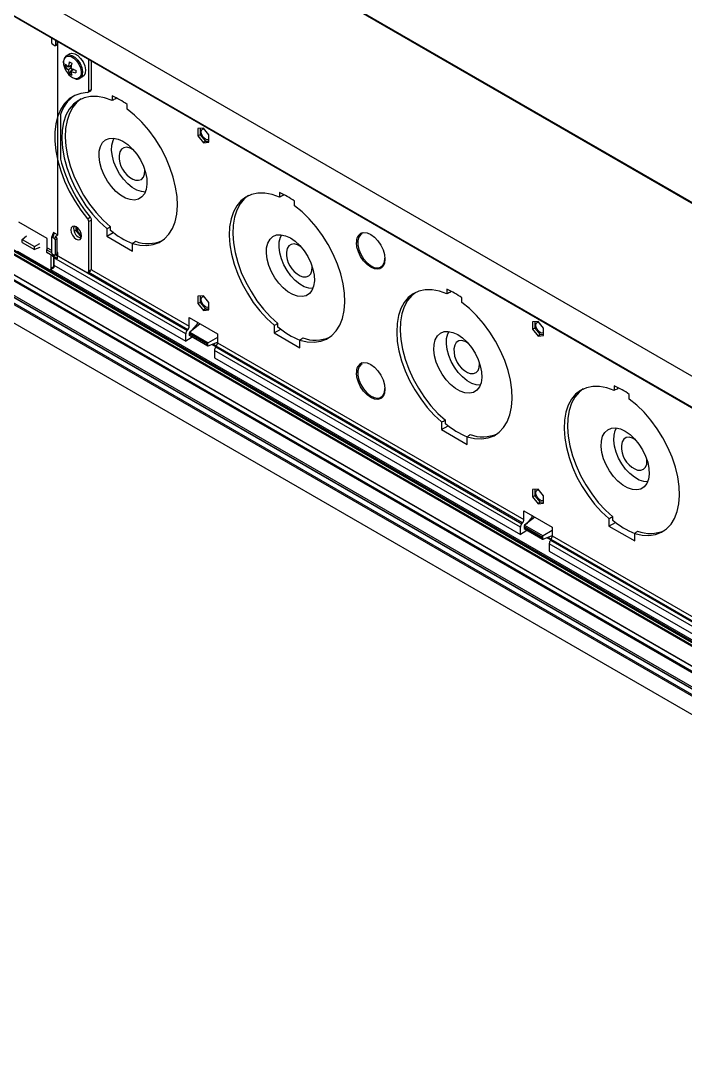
# Model space of a CAD drawing. Header units: inches. Extents: x 5 to 105, y 0 to 80.
# Drawn here: x 53.36 to 59.68, y 45.45 to 55.27 of the extents above; entities that cross this region are included whole.
import ezdxf

# ---------------------------------------------------------------- set-up
doc = ezdxf.new("R2010")
doc.units = ezdxf.units.IN
doc.header["$MEASUREMENT"] = 0

msp = doc.modelspace()

# ---------------------------------------------------------------- linework, layer by layer
for p, q in [((66.8489, 49.4243), (17.0335, 78.1821)), ((66.8533, 49.4246), (17.0379, 78.1825)), ((66.2057, 49.803), (17.7088, 77.7997)), ((15.5047, 77.4224), (65.3201, 48.6645)), ((15.4523, 77.1577), (65.2677, 48.3999)), ((15.4541, 77.1521), (65.2695, 48.3943)), ((65.6286, 45.9155), (15.8131, 74.6734)), ((15.8196, 74.6846), (65.6351, 45.9268)), ((65.6546, 45.938), (15.8391, 74.6959)), ((65.6592, 45.9385), (15.8437, 74.6963)), ((65.6543, 45.9503), (15.884, 74.6821)), ((65.4597, 45.7655), (15.6443, 74.5234)), ((15.6508, 74.5346), (65.4662, 45.7768)), ((65.5052, 45.7993), (15.6897, 74.5571)), ((65.5098, 45.7997), (15.6943, 74.5576)), ((65.2677, 45.6534), (15.4523, 74.4112)), ((15.4587, 74.4237), (65.2741, 45.6659)), ((65.3179, 45.6912), (15.5025, 74.449)), ((65.3225, 45.6916), (15.5071, 74.4495)), ((15.6443, 74.3878), (65.4597, 45.63)), ((15.5047, 74.2071), (65.3201, 45.4492)), ((53.6522, 55.1008), (53.6522, 55.0578)), ((53.6915, 55.0355), (53.6915, 55.0781)), ((53.7084, 55.0453), (53.7084, 55.0683)), ((53.6635, 55.0404), (53.6817, 55.0299)), ((53.6886, 55.0292), (53.7054, 55.0389)), ((53.6915, 55.0355), (53.7084, 55.0453)), ((53.7084, 55.0565), (53.712, 55.0585)), ((53.712, 53.229), (53.712, 55.0585)), ((53.8249, 54.9493), (53.7971, 54.9332)), ((54.0057, 54.5971), (54.0057, 54.8968)), ((54.0316, 54.6121), (54.0316, 54.8818)), ((53.8385, 54.826), (53.7844, 54.8246)), ((53.8413, 54.8427), (53.8131, 54.8264)), ((53.8372, 54.8126), (53.8131, 54.7987)), ((53.8494, 54.807), (53.8212, 54.7608)), ((53.8653, 54.8011), (53.8372, 54.7848)), ((53.9216, 54.7175), (53.9494, 54.7336)), ((53.9997, 54.584), (54.0257, 54.599)), ((54.0057, 54.5971), (54.0316, 54.6121)), ((54.2285, 54.55), (54.2285, 54.5062)), ((54.2632, 54.5228), (54.2632, 54.5337)), ((54.3707, 54.4241), (54.3707, 54.468)), ((53.7382, 54.3734), (53.7382, 53.9477)), ((55.0952, 54.2433), (55.0432, 54.2387)), ((55.0432, 54.2387), (55.0432, 54.1694)), ((55.0644, 54.2406), (55.0644, 54.1808)), ((55.1471, 54.1787), (55.0952, 54.2433)), ((55.0644, 54.1808), (55.0432, 54.1694)), ((55.0432, 54.1694), (55.0952, 54.1047)), ((55.0644, 54.1808), (55.1147, 54.1183)), ((55.1147, 54.1183), (55.0952, 54.1047)), ((55.0952, 54.1047), (55.1471, 54.1094)), ((55.1147, 54.1183), (55.1471, 54.1212)), ((55.1471, 54.1094), (55.1471, 54.1787)), ((55.8197, 53.6314), (55.8197, 53.5876)), ((55.8545, 53.6042), (55.8545, 53.615)), ((55.9619, 53.5055), (55.9619, 53.5494)), ((53.6114, 53.1941), (53.3418, 53.3497)), ((53.8823, 53.3087), (53.8823, 53.2694)), ((53.8923, 53.2971), (53.8926, 53.3026)), ((53.9949, 53.382), (54.0209, 53.397)), ((54.0316, 53.3701), (54.0057, 53.3551)), ((54.0057, 52.8858), (54.0057, 53.3551)), ((54.0316, 52.9008), (54.0316, 53.3701)), ((54.2132, 53.2693), (54.2132, 53.3048)), ((53.3737, 53.1862), (53.4152, 53.2193)), ((53.6674, 53.2468), (53.6526, 53.2041)), ((53.6783, 53.2485), (53.6635, 53.2057)), ((53.6635, 53.2057), (53.6774, 53.1977)), ((53.6774, 53.1977), (53.6955, 53.2082)), ((53.6783, 53.2485), (53.712, 53.229)), ((53.688, 53.212), (53.712, 53.229)), ((53.6955, 53.2082), (53.688, 53.212)), ((53.8823, 53.2694), (53.8681, 53.2618)), ((53.8823, 53.2694), (53.9326, 53.2069)), ((53.9326, 53.2069), (53.9224, 53.1998)), ((53.9326, 53.2069), (53.9368, 53.2073)), ((54.1773, 53.2889), (54.1773, 53.2163)), ((54.1773, 53.2163), (54.2395, 53.2522)), ((54.1773, 53.2163), (54.4218, 53.0751)), ((53.3737, 53.1862), (53.4917, 53.118)), ((53.3737, 53.1567), (53.3737, 53.1862)), ((53.3737, 53.1567), (53.4917, 53.0886)), ((53.4917, 53.118), (53.5412, 53.1466)), ((53.4917, 53.0886), (53.4917, 53.118)), ((53.5412, 53.1098), (53.4917, 53.0886)), ((53.6114, 53.1069), (53.6114, 53.1941)), ((53.6114, 53.1069), (53.6522, 53.0833)), ((53.6522, 53.2013), (53.6522, 53.0611)), ((53.7057, 53.1916), (53.6871, 53.1809)), ((53.6871, 53.1809), (53.6871, 53.0412)), ((53.7057, 53.0498), (53.7057, 53.1916)), ((54.4218, 53.0751), (54.4218, 53.1477)), ((53.3278, 53.0737), (53.6281, 52.9003)), ((53.608, 53.0872), (53.6522, 53.0617)), ((53.608, 53.0601), (53.608, 53.0872)), ((53.7085, 53.0021), (53.608, 53.0601)), ((53.6129, 53.0567), (53.608, 53.0601)), ((53.6484, 52.912), (53.6484, 53.0361)), ((53.6711, 53.0204), (53.6601, 53.0292)), ((53.6601, 53.0292), (53.675, 53.0206)), ((53.6774, 53.0356), (53.6635, 53.0436)), ((53.6744, 52.927), (53.6744, 53.0209)), ((53.6749, 53.0207), (53.6749, 52.9416)), ((54.9279, 52.2885), (53.6749, 53.0118)), ((53.6839, 53.0347), (53.7023, 53.0432)), ((53.6871, 53.0412), (53.7057, 53.0498)), ((53.6923, 53.0386), (53.7085, 53.0292)), ((53.712, 53.0618), (53.7057, 53.0581)), ((53.7057, 53.0524), (53.712, 53.0488)), ((53.7085, 53.0021), (53.7085, 53.0292)), ((53.712, 53.0488), (53.712, 53.0618)), ((53.7135, 53.031), (53.9854, 52.8741)), ((53.721, 53.0247), (54.9409, 52.3205)), ((53.6425, 52.8989), (53.6685, 52.9139)), ((53.6484, 52.912), (53.6744, 52.927)), ((53.6749, 52.9416), (54.9279, 52.2183)), ((53.7085, 53.0021), (53.7104, 53.0008)), ((53.6431, 52.8992), (65.6616, 45.9611)), ((53.9997, 52.8727), (54.0236, 52.8864)), ((54.9473, 52.3279), (54.0017, 52.8738)), ((54.0057, 52.8858), (54.0316, 52.9008)), ((54.0312, 52.8963), (54.9604, 52.3599)), ((57.4109, 52.7128), (57.4109, 52.669)), ((55.0952, 52.6496), (55.0432, 52.6449)), ((55.0432, 52.6449), (55.0432, 52.5756)), ((55.0644, 52.6468), (55.0644, 52.587)), ((55.1471, 52.5849), (55.0952, 52.6496)), ((57.4457, 52.6856), (57.4457, 52.6964)), ((57.5531, 52.5869), (57.5531, 52.6308)), ((55.0644, 52.587), (55.0432, 52.5756)), ((55.0432, 52.5756), (55.0952, 52.511)), ((55.0644, 52.587), (55.1147, 52.5245)), ((55.1147, 52.5245), (55.0952, 52.511)), ((55.1147, 52.5245), (55.1471, 52.5274)), ((55.1471, 52.5156), (55.1471, 52.5849)), ((54.9604, 52.4442), (55.23, 52.2886)), ((54.9604, 52.3599), (54.9604, 52.4442)), ((55.0952, 52.511), (55.1471, 52.5156)), ((54.9409, 52.3205), (54.9473, 52.3279)), ((55.0649, 52.3839), (54.9668, 52.3055)), ((55.0356, 52.3811), (54.981, 52.3168)), ((55.0165, 52.3452), (55.0089, 52.3496)), ((55.0121, 52.3534), (55.0206, 52.3485)), ((55.0255, 52.3524), (55.0159, 52.3579)), ((55.0278, 52.3542), (55.0177, 52.36)), ((55.0356, 52.4008), (55.0356, 52.3811)), ((55.7685, 52.3703), (55.7685, 52.2977)), ((55.7685, 52.2977), (55.8308, 52.3336)), ((55.8044, 52.3507), (55.8044, 52.3862)), ((58.2776, 52.4061), (58.2257, 52.4015)), ((58.2257, 52.4015), (58.2257, 52.3322)), ((58.2469, 52.3436), (58.2257, 52.3322)), ((58.2257, 52.3322), (58.2776, 52.2675)), ((58.2469, 52.4034), (58.2469, 52.3436)), ((58.2469, 52.3436), (58.2971, 52.2811)), ((58.3296, 52.3415), (58.2776, 52.4061)), ((58.3296, 52.2722), (58.3296, 52.3415)), ((54.9279, 52.2183), (54.9279, 52.2885)), ((54.98, 52.2493), (54.9279, 52.2183)), ((54.9614, 52.2943), (55.1358, 52.1936)), ((54.9614, 52.2943), (54.9614, 52.2793)), ((54.9614, 52.2793), (55.1358, 52.1786)), ((54.9631, 52.2752), (55.1378, 52.1743)), ((54.9668, 52.3055), (55.1422, 52.2042)), ((54.98, 52.2654), (54.98, 52.2493)), ((55.23, 52.2549), (55.1422, 52.2042)), ((55.23, 52.2886), (55.23, 52.2043)), ((55.7685, 52.2977), (56.0131, 52.1565)), ((56.0131, 52.1565), (56.0131, 52.2291)), ((58.2971, 52.2811), (58.2776, 52.2675)), ((58.2776, 52.2675), (58.3296, 52.2722)), ((58.2971, 52.2811), (58.3296, 52.284)), ((55.1358, 52.1936), (55.1358, 52.1786)), ((55.1422, 52.1743), (55.23, 52.2086)), ((55.2151, 52.1662), (55.1773, 52.188)), ((55.187, 52.1918), (55.2197, 52.1729)), ((58.1104, 50.4513), (55.2018, 52.1304)), ((55.2018, 52.1304), (55.2018, 52.0602)), ((55.2186, 52.1713), (55.2131, 52.1633)), ((55.2131, 52.1633), (58.1234, 50.4833)), ((58.1298, 50.4907), (55.2186, 52.1713)), ((55.23, 52.2043), (58.1428, 50.5227)), ((55.2018, 52.0602), (58.1104, 50.3811)), ((59.0022, 51.7942), (59.0022, 51.7504)), ((59.037, 51.767), (59.037, 51.7778)), ((59.1444, 51.6683), (59.1444, 51.7121)), ((57.3597, 51.4517), (57.3597, 51.3791)), ((57.3957, 51.4321), (57.3957, 51.4676)), ((57.3597, 51.3791), (57.422, 51.415)), ((57.3597, 51.3791), (57.6043, 51.2379)), ((57.6043, 51.2379), (57.6043, 51.3105)), ((58.2776, 50.8124), (58.2257, 50.8077)), ((58.2257, 50.8077), (58.2257, 50.7384)), ((58.2469, 50.7498), (58.2257, 50.7384)), ((58.2469, 50.8096), (58.2469, 50.7498)), ((58.2469, 50.7498), (58.2971, 50.6873)), ((58.3296, 50.7477), (58.2776, 50.8124)), ((58.2257, 50.7384), (58.2776, 50.6738)), ((58.2971, 50.6873), (58.2776, 50.6738)), ((58.2776, 50.6738), (58.3296, 50.6784)), ((58.2971, 50.6873), (58.3296, 50.6902)), ((58.3296, 50.6784), (58.3296, 50.7477)), ((58.1428, 50.607), (58.4125, 50.4514)), ((58.1428, 50.5227), (58.1428, 50.607)), ((58.2181, 50.5636), (58.2181, 50.5439)), ((58.1234, 50.4833), (58.1298, 50.4907)), ((58.1439, 50.4571), (58.3182, 50.3564)), ((58.1439, 50.4571), (58.1439, 50.4421)), ((58.2474, 50.5467), (58.1493, 50.4683)), ((58.1493, 50.4683), (58.3247, 50.367)), ((58.2181, 50.5439), (58.1635, 50.4796)), ((58.199, 50.508), (58.1913, 50.5124)), ((58.1946, 50.5162), (58.2031, 50.5113)), ((58.208, 50.5152), (58.1984, 50.5207)), ((58.2102, 50.517), (58.2002, 50.5228)), ((58.951, 50.5331), (58.951, 50.4605)), ((58.951, 50.4605), (59.0132, 50.4964)), ((58.951, 50.4605), (59.1956, 50.3193)), ((58.9869, 50.5135), (58.9869, 50.549)), ((58.1104, 50.3811), (58.1104, 50.4513)), ((58.1625, 50.4121), (58.1104, 50.3811)), ((58.1439, 50.4421), (58.3182, 50.3414)), ((58.1456, 50.438), (58.3203, 50.3371)), ((58.1625, 50.4282), (58.1625, 50.4121)), ((58.3182, 50.3564), (58.3182, 50.3414)), ((58.4125, 50.4177), (58.3247, 50.367)), ((58.3247, 50.337), (58.4125, 50.3714)), ((58.4125, 50.4514), (58.4125, 50.3671)), ((58.4125, 50.3671), (61.3253, 48.6855)), ((59.1956, 50.3193), (59.1956, 50.3919)), ((58.3976, 50.329), (58.3598, 50.3508)), ((58.3695, 50.3546), (58.4022, 50.3357)), ((61.2928, 48.6141), (58.3842, 50.2932)), ((58.3842, 50.2932), (58.3842, 50.2229)), ((58.4011, 50.3341), (58.3956, 50.3261)), ((58.3956, 50.3261), (61.3059, 48.6461)), ((61.3122, 48.6535), (58.4011, 50.3341)), ((58.3842, 50.2229), (61.2928, 48.5439))]:
    msp.add_line(p, q)
at = {"flags": 128}
for points in [[(53.7969, 54.9313), (53.7875, 54.9261), (53.7736, 54.9057), (53.7674, 54.8793), (53.7692, 54.8472), (53.7791, 54.8126), (53.7874, 54.7964)], [(53.7826, 54.8044), (53.7809, 54.8082), (53.7698, 54.8438), (53.7675, 54.8768), (53.7743, 54.9038), (53.7894, 54.9218), (53.8112, 54.9288), (53.8373, 54.9241), (53.8649, 54.9081), (53.891, 54.8827), (53.9128, 54.8506), (53.9279, 54.8152), (53.9347, 54.7804), (53.9324, 54.7499), (53.9213, 54.7271), (53.9026, 54.7145), (53.8783, 54.7133), (53.8722, 54.7147)], [(53.7962, 54.9327), (53.8174, 54.939), (53.8448, 54.934), (53.8738, 54.9173), (53.9012, 54.8906), (53.9241, 54.8568), (53.94, 54.8197), (53.9471, 54.7831), (53.9447, 54.7511), (53.9331, 54.7272), (53.9225, 54.7181)], [(53.8249, 54.9493), (53.8452, 54.955), (53.8726, 54.9501), (53.9016, 54.9334), (53.929, 54.9067), (53.9519, 54.8729), (53.9678, 54.8357), (53.9749, 54.7991), (53.9725, 54.7672), (53.9609, 54.7432), (53.9494, 54.7336)], [(53.9949, 54.5826), (53.9311, 54.5741), (53.8729, 54.5533), (53.8211, 54.5207), (53.7766, 54.4769), (53.7401, 54.4224), (53.7122, 54.3583), (53.6933, 54.2855), (53.6838, 54.2052), (53.6838, 54.1187), (53.6933, 54.0274), (53.7122, 53.9328), (53.7401, 53.8364), (53.7766, 53.7398), (53.8211, 53.6446), (53.8729, 53.5522), (53.9311, 53.4642), (53.9949, 53.382)], [(54.2285, 54.5062), (54.157, 54.531), (54.0881, 54.5437), (54.0229, 54.5438), (53.9626, 54.5316), (53.9082, 54.5071), (53.8607, 54.4708), (53.8209, 54.4234), (53.7895, 54.3656), (53.7671, 54.2985), (53.754, 54.2233), (53.7506, 54.1413), (53.7568, 54.054), (53.7725, 53.9628), (53.7976, 53.8694), (53.8314, 53.7754), (53.8735, 53.6824), (53.9231, 53.5922), (53.9793, 53.5063), (54.0411, 53.4262), (54.1075, 53.3533), (54.1773, 53.2889)], [(53.9339, 54.5207), (53.8936, 54.4891), (53.8536, 54.4416), (53.8221, 54.3837), (53.7996, 54.3164), (53.7865, 54.241), (53.7832, 54.1586), (53.7895, 54.0709), (53.8055, 53.9794), (53.8308, 53.8856), (53.8649, 53.7913), (53.9074, 53.6982), (53.9574, 53.6078), (54.014, 53.5218), (54.0763, 53.4417), (54.1431, 53.3689), (54.2132, 53.3048)], [(54.4218, 53.1477), (54.4916, 53.1316), (54.558, 53.1278), (54.6198, 53.1365), (54.676, 53.1576), (54.7256, 53.1905), (54.7677, 53.2349), (54.8015, 53.2898), (54.8266, 53.3543), (54.8423, 53.4273), (54.8485, 53.5075), (54.8451, 53.5935), (54.832, 53.6837), (54.8096, 53.7767), (54.7782, 53.8707), (54.7384, 53.9641), (54.6909, 54.0552), (54.6365, 54.1425), (54.5762, 54.2244), (54.511, 54.2995), (54.4421, 54.3665), (54.3707, 54.4241)], [(55.0744, 54.2085), (55.0775, 54.2245), (55.0862, 54.2346), (55.0993, 54.2371), (55.1002, 54.237)], [(55.1467, 54.1387), (55.1431, 54.136), (55.1301, 54.1334), (55.1147, 54.1388), (55.0993, 54.1512), (55.0862, 54.1688), (55.0775, 54.189), (55.0744, 54.2085)], [(54.3315, 54.1186), (54.3775, 54.0867), (54.4216, 54.0452), (54.462, 53.996), (54.4971, 53.941), (54.5253, 53.8825), (54.5457, 53.8229), (54.5573, 53.7645), (54.5596, 53.7099), (54.5526, 53.6612), (54.5366, 53.6204), (54.5121, 53.5893), (54.4803, 53.569), (54.4424, 53.5604), (54.3999, 53.5639), (54.3547, 53.5793), (54.3084, 53.6059), (54.2632, 53.6428), (54.2207, 53.6883), (54.1828, 53.7407), (54.151, 53.7978), (54.1265, 53.8571), (54.1105, 53.9164), (54.1035, 53.9732), (54.1058, 54.0251), (54.1174, 54.0701), (54.1378, 54.1063), (54.166, 54.1321), (54.2011, 54.1466), (54.2415, 54.1492), (54.2856, 54.1397), (54.3315, 54.1186)], [(54.5443, 53.6364), (54.5074, 53.6399), (54.4641, 53.6547), (54.4198, 53.6802), (54.3765, 53.7155), (54.3358, 53.7591), (54.2995, 53.8093), (54.269, 53.8639), (54.2456, 53.9208), (54.2303, 53.9776), (54.2236, 54.032), (54.2258, 54.0817), (54.2369, 54.1247), (54.2487, 54.1485)], [(54.4289, 54.0372), (54.4003, 54.0531), (54.3684, 54.0612), (54.3401, 54.0576), (54.3175, 54.0427), (54.3022, 54.0175), (54.2955, 53.9839), (54.2954, 53.9829)], [(54.4243, 53.7596), (54.4498, 53.7499), (54.4802, 53.7475), (54.5059, 53.7569), (54.525, 53.7771), (54.5361, 53.8068), (54.5384, 53.8437), (54.5381, 53.8481)], [(55.8197, 53.5876), (55.7483, 53.6124), (55.6794, 53.6251), (55.6142, 53.6252), (55.5538, 53.613), (55.4994, 53.5885), (55.4519, 53.5522), (55.4121, 53.5048), (55.3807, 53.447), (55.3583, 53.3799), (55.3453, 53.3047), (55.3418, 53.2227), (55.348, 53.1354), (55.3638, 53.0442), (55.3888, 52.9508), (55.4227, 52.8568), (55.4647, 52.7638), (55.5143, 52.6736), (55.5705, 52.5877), (55.6324, 52.5076), (55.6987, 52.4347), (55.7685, 52.3703)], [(55.5251, 53.6021), (55.4849, 53.5705), (55.4448, 53.523), (55.4133, 53.4651), (55.3908, 53.3978), (55.3778, 53.3224), (55.3744, 53.24), (55.3807, 53.1523), (55.3967, 53.0608), (55.422, 52.967), (55.4562, 52.8727), (55.4986, 52.7796), (55.5486, 52.6892), (55.6052, 52.6032), (55.6675, 52.5231), (55.7343, 52.4503), (55.8044, 52.3862)], [(56.0131, 52.2291), (56.0828, 52.213), (56.1492, 52.2092), (56.2111, 52.2179), (56.2673, 52.239), (56.3168, 52.2719), (56.3589, 52.3163), (56.3928, 52.3712), (56.4178, 52.4357), (56.4336, 52.5087), (56.4398, 52.5889), (56.4363, 52.6749), (56.4233, 52.7651), (56.4009, 52.8581), (56.3695, 52.9521), (56.3297, 53.0455), (56.2822, 53.1366), (56.2278, 53.2239), (56.1674, 53.3058), (56.1022, 53.3809), (56.0333, 53.4479), (55.9619, 53.5055)], [(53.8365, 53.2769), (53.8403, 53.2523), (53.8513, 53.227), (53.8677, 53.2048), (53.8871, 53.1892), (53.9065, 53.1824), (53.923, 53.1856), (53.9339, 53.1983), (53.9378, 53.2184), (53.9339, 53.243), (53.923, 53.2684), (53.9065, 53.2905), (53.8871, 53.3062), (53.8677, 53.3129), (53.8513, 53.3097), (53.8403, 53.2971), (53.8365, 53.2769)], [(53.8667, 53.313), (53.8663, 53.3121), (53.8624, 53.2919)], [(55.9228, 53.2), (55.9688, 53.1681), (56.0128, 53.1266), (56.0532, 53.0774), (56.0883, 53.0224), (56.1166, 52.9639), (56.1369, 52.9043), (56.1485, 52.8459), (56.1508, 52.7913), (56.1438, 52.7426), (56.1278, 52.7018), (56.1034, 52.6707), (56.0715, 52.6504), (56.0336, 52.6418), (55.9911, 52.6453), (55.9459, 52.6607), (55.8997, 52.6873), (55.8544, 52.7242), (55.812, 52.7697), (55.7741, 52.8221), (55.7422, 52.8792), (55.7178, 52.9385), (55.7017, 52.9978), (55.6947, 53.0546), (55.6971, 53.1065), (55.7087, 53.1515), (55.729, 53.1877), (55.7573, 53.2135), (55.7923, 53.228), (55.8327, 53.2306), (55.8768, 53.2211), (55.9228, 53.2)], [(56.1356, 52.7178), (56.0987, 52.7213), (56.0553, 52.7361), (56.0111, 52.7616), (55.9677, 52.7969), (55.9271, 52.8405), (55.8908, 52.8907), (55.8603, 52.9453), (55.8369, 53.0022), (55.8215, 53.059), (55.8148, 53.1133), (55.817, 53.1631), (55.8281, 53.2061), (55.84, 53.2299)], [(56.6047, 53.2408), (56.5924, 53.2327), (56.5742, 53.2086), (56.5647, 53.175), (56.5647, 53.1344), (56.5742, 53.0898), (56.5924, 53.0446), (56.6181, 53.0021), (56.6493, 52.9654), (56.6838, 52.9372), (56.7188, 52.9198), (56.7519, 52.9142), (56.7807, 52.9211), (56.8028, 52.9397), (56.8168, 52.9689), (56.8216, 53.0063)], [(56.6037, 53.2491), (56.6186, 53.252), (56.6513, 53.2488), (56.6864, 53.2338), (56.7215, 53.2082), (56.7542, 53.1737), (56.7823, 53.1327), (56.8038, 53.0878), (56.8173, 53.0422), (56.822, 52.999), (56.8173, 52.9612), (56.8038, 52.9313), (56.7884, 52.9153)], [(56.0202, 53.1186), (55.9916, 53.1345), (55.9597, 53.1426), (55.9313, 53.139), (55.9087, 53.1241), (55.8934, 53.0989), (55.8867, 53.0653), (55.8866, 53.0643)], [(56.7743, 52.9074), (56.7542, 52.9026), (56.7215, 52.9058), (56.6864, 52.9208), (56.6513, 52.9463), (56.6186, 52.9809), (56.5905, 53.0219), (56.569, 53.0668), (56.5555, 53.1124), (56.5508, 53.1556)], [(53.6744, 52.927), (53.674, 52.9227), (53.6729, 52.9189), (53.671, 52.916), (53.6685, 52.9139), (53.6685, 52.9139)], [(56.0156, 52.841), (56.041, 52.8313), (56.0714, 52.8289), (56.0971, 52.8383), (56.1163, 52.8585), (56.1274, 52.8882), (56.1296, 52.9251), (56.1293, 52.9295)], [(56.7884, 52.9153), (56.7823, 52.9113), (56.7743, 52.9074)], [(54.0316, 52.9008), (54.0312, 52.8965), (54.0312, 52.8963)], [(55.0744, 52.6148), (55.0775, 52.6308), (55.0862, 52.6408), (55.0993, 52.6434), (55.1002, 52.6432)], [(55.1471, 52.5453), (55.1431, 52.5422), (55.1301, 52.5397), (55.1147, 52.545), (55.0993, 52.5575), (55.0862, 52.5751), (55.0775, 52.5952), (55.0744, 52.6148)], [(57.4109, 52.669), (57.3395, 52.6938), (57.2706, 52.7065), (57.2054, 52.7066), (57.1451, 52.6944), (57.0907, 52.6699), (57.0431, 52.6336), (57.0033, 52.5862), (56.972, 52.5284), (56.9495, 52.4613), (56.9365, 52.3861), (56.9331, 52.3041), (56.9393, 52.2168), (56.955, 52.1256), (56.98, 52.0322), (57.0139, 51.9382), (57.056, 51.8452), (57.1056, 51.755), (57.1618, 51.6691), (57.2236, 51.589), (57.29, 51.5161), (57.3597, 51.4517)], [(57.1152, 52.6828), (57.0761, 52.6519), (57.0361, 52.6044), (57.0046, 52.5465), (56.9821, 52.4792), (56.969, 52.4038), (56.9656, 52.3214), (56.972, 52.2337), (56.9879, 52.1422), (57.0132, 52.0484), (57.0474, 51.9541), (57.0899, 51.861), (57.1399, 51.7706), (57.1965, 51.6846), (57.2587, 51.6045), (57.3255, 51.5317), (57.3957, 51.4676)], [(57.6043, 51.3105), (57.6741, 51.2944), (57.7405, 51.2906), (57.8023, 51.2993), (57.8585, 51.3204), (57.9081, 51.3533), (57.9502, 51.3977), (57.984, 51.4526), (58.009, 51.5171), (58.0248, 51.5901), (58.031, 51.6703), (58.0275, 51.7563), (58.0145, 51.8465), (57.9921, 51.9395), (57.9607, 52.0335), (57.9209, 52.1269), (57.8734, 52.218), (57.819, 52.3053), (57.7587, 52.3872), (57.6935, 52.4623), (57.6245, 52.5293), (57.5531, 52.5869)], [(58.2569, 52.3713), (58.2599, 52.3873), (58.2687, 52.3974), (58.2817, 52.3999), (58.2827, 52.3998)], [(58.3296, 52.3019), (58.3256, 52.2988), (58.3125, 52.2962), (58.2971, 52.3016), (58.2817, 52.314), (58.2687, 52.3316), (58.2599, 52.3517), (58.2569, 52.3713)], [(57.514, 52.2814), (57.56, 52.2495), (57.6041, 52.208), (57.6445, 52.1588), (57.6795, 52.1038), (57.7078, 52.0453), (57.7282, 51.9857), (57.7397, 51.9273), (57.7421, 51.8727), (57.7351, 51.824), (57.719, 51.7832), (57.6946, 51.7521), (57.6628, 51.7318), (57.6248, 51.7232), (57.5824, 51.7267), (57.5371, 51.7421), (57.4909, 51.7687), (57.4457, 51.8056), (57.4032, 51.8511), (57.3653, 51.9035), (57.3335, 51.9606), (57.309, 52.0199), (57.293, 52.0792), (57.286, 52.136), (57.2883, 52.1879), (57.2999, 52.2329), (57.3202, 52.2691), (57.3485, 52.2949), (57.3836, 52.3094), (57.424, 52.312), (57.4681, 52.3025), (57.514, 52.2814)], [(57.7268, 51.7992), (57.6899, 51.8027), (57.6466, 51.8175), (57.6023, 51.843), (57.559, 51.8783), (57.5183, 51.9219), (57.482, 51.9721), (57.4515, 52.0267), (57.4281, 52.0836), (57.4127, 52.1404), (57.406, 52.1947), (57.4083, 52.2445), (57.4194, 52.2875), (57.4312, 52.3113)], [(57.6114, 52.2), (57.5828, 52.2159), (57.5509, 52.224), (57.5226, 52.2204), (57.4999, 52.2055), (57.4847, 52.1803), (57.4779, 52.1467), (57.4779, 52.1457)], [(56.6047, 52.0033), (56.5924, 51.9952), (56.5742, 51.9711), (56.5647, 51.9375), (56.5647, 51.8969), (56.5742, 51.8523), (56.5924, 51.8071), (56.6181, 51.7646), (56.6493, 51.7279), (56.6838, 51.6997), (56.7188, 51.6823), (56.7519, 51.6767), (56.7807, 51.6836), (56.8028, 51.7022), (56.8168, 51.7314), (56.8216, 51.7688)], [(56.6037, 52.0116), (56.6186, 52.0145), (56.6513, 52.0113), (56.6864, 51.9963), (56.7215, 51.9707), (56.7542, 51.9362), (56.7823, 51.8952), (56.8038, 51.8503), (56.8173, 51.8047), (56.822, 51.7615), (56.8173, 51.7237), (56.8038, 51.6938), (56.7884, 51.6778)], [(57.6068, 51.9224), (57.6322, 51.9127), (57.6627, 51.9103), (57.6884, 51.9197), (57.7075, 51.9399), (57.7186, 51.9696), (57.7209, 52.0065), (57.7206, 52.0109)], [(56.7743, 51.6699), (56.7542, 51.6651), (56.7215, 51.6683), (56.6864, 51.6833), (56.6513, 51.7088), (56.6186, 51.7434), (56.5905, 51.7844), (56.569, 51.8293), (56.5555, 51.8749), (56.5508, 51.9181)], [(59.0022, 51.7504), (58.9307, 51.7752), (58.8618, 51.7879), (58.7966, 51.788), (58.7363, 51.7758), (58.6819, 51.7513), (58.6344, 51.715), (58.5946, 51.6676), (58.5632, 51.6098), (58.5408, 51.5427), (58.5277, 51.4675), (58.5243, 51.3855), (58.5305, 51.2982), (58.5462, 51.207), (58.5713, 51.1136), (58.6051, 51.0196), (58.6472, 50.9266), (58.6968, 50.8364), (58.753, 50.7505), (58.8148, 50.6704), (58.8812, 50.5975), (58.951, 50.5331)], [(58.7064, 51.7642), (58.6673, 51.7333), (58.6273, 51.6858), (58.5958, 51.6279), (58.5733, 51.5606), (58.5602, 51.4852), (58.5569, 51.4028), (58.5632, 51.3151), (58.5792, 51.2236), (58.6045, 51.1298), (58.6386, 51.0355), (58.6811, 50.9424), (58.7311, 50.852), (58.7877, 50.766), (58.85, 50.6859), (58.9168, 50.6131), (58.9869, 50.549)], [(56.7884, 51.6778), (56.7823, 51.6738), (56.7743, 51.6699)], [(59.1956, 50.3919), (59.2653, 50.3758), (59.3317, 50.372), (59.3935, 50.3807), (59.4497, 50.4018), (59.4993, 50.4347), (59.5414, 50.4791), (59.5752, 50.534), (59.6003, 50.5985), (59.616, 50.6715), (59.6222, 50.7517), (59.6188, 50.8377), (59.6057, 50.9279), (59.5833, 51.0209), (59.5519, 51.1149), (59.5121, 51.2083), (59.4646, 51.2994), (59.4102, 51.3867), (59.3499, 51.4686), (59.2847, 51.5437), (59.2158, 51.6107), (59.1444, 51.6683)], [(59.1053, 51.3628), (59.1512, 51.3309), (59.1953, 51.2894), (59.2357, 51.2402), (59.2708, 51.1852), (59.299, 51.1267), (59.3194, 51.0671), (59.331, 51.0087), (59.3333, 50.9541), (59.3263, 50.9054), (59.3103, 50.8646), (59.2858, 50.8335), (59.254, 50.8132), (59.2161, 50.8046), (59.1736, 50.8081), (59.1284, 50.8235), (59.0822, 50.8501), (59.0369, 50.887), (58.9944, 50.9325), (58.9565, 50.9849), (58.9247, 51.042), (58.9003, 51.1013), (58.8842, 51.1606), (58.8772, 51.2174), (58.8795, 51.2693), (58.8911, 51.3143), (58.9115, 51.3505), (58.9398, 51.3763), (58.9748, 51.3908), (59.0152, 51.3934), (59.0593, 51.3839), (59.1053, 51.3628)], [(59.318, 50.8806), (59.2811, 50.8841), (59.2378, 50.8989), (59.1935, 50.9244), (59.1502, 50.9597), (59.1095, 51.0033), (59.0732, 51.0535), (59.0427, 51.1081), (59.0193, 51.165), (59.004, 51.2218), (58.9973, 51.2761), (58.9995, 51.3259), (59.0106, 51.3689), (59.0224, 51.3927)], [(59.2027, 51.2814), (59.1741, 51.2973), (59.1421, 51.3054), (59.1138, 51.3018), (59.0912, 51.2869), (59.0759, 51.2617), (59.0692, 51.2281), (59.0691, 51.2271)], [(59.198, 51.0038), (59.2235, 50.994), (59.2539, 50.9917), (59.2796, 51.0011), (59.2987, 51.0213), (59.3098, 51.051), (59.3121, 51.0879), (59.3118, 51.0923)], [(58.2569, 50.7776), (58.2599, 50.7936), (58.2687, 50.8036), (58.2817, 50.8062), (58.2827, 50.806)], [(58.3296, 50.7081), (58.3256, 50.705), (58.3125, 50.7025), (58.2971, 50.7078), (58.2817, 50.7203), (58.2687, 50.7379), (58.2599, 50.758), (58.2569, 50.7776)]]:
    msp.add_lwpolyline(points, dxfattribs=at)
for centre, radius, start, end in [((54.0657, 54.8075), 0.2533, 164.86816, 175.71016), ((55.2728, 57.3603), 2.8794, 239.72662, 240.27876), ((53.9679, 54.8881), 0.2033, 204.27603, 215.71859), ((53.9091, 54.8385), 0.1255, 173.65101, 186.34899), ((53.8877, 54.9381), 0.1343, 219.68042, 236.24639), ((53.8877, 54.9104), 0.1343, 219.68042, 236.24639), ((53.9472, 54.8075), 0.1343, 183.75676, 200.32087), ((54.0897, 54.7936), 0.2533, 164.86816, 175.71016), ((53.947, 55.0408), 0.2533, 244.29241, 255.13403), ((53.947, 55.013), 0.2533, 244.29241, 255.13403), ((53.9712, 54.7936), 0.1343, 183.75676, 200.32087), ((56.7865, 54.7821), 2.9044, 179.72629, 180.27371), ((53.918, 54.8443), 0.1375, 213.06502, 250.53227), ((53.8956, 54.8619), 0.1255, 233.65597, 246.34941), ((53.8949, 54.7538), 0.0443, 243.09187, 308.03863), ((53.9934, 54.595), 0.0125, 277.09517, 9.64292), ((54.0173, 54.6107), 0.0144, 305.66876, 5.64274), ((54.0552, 54.2777), 0.3312, 124.35945, 163.202), ((53.9114, 53.8366), 0.7808, 53.96695, 66.03843), ((55.0828, 54.2901), 1.3876, 194.2859, 220.06342), ((54.5311, 53.9701), 0.236, 176.88407, 243.11058), ((55.5026, 52.918), 0.7808, 53.96695, 66.03843), ((53.9614, 53.353), 0.0443, 2.70598, 40.90383), ((53.9874, 53.368), 0.0443, 2.70598, 40.90383), ((53.9553, 53.2877), 0.0929, 177.38185, 256.45484), ((53.976, 53.2992), 0.0837, 181.42755, 242.6098), ((54.7182, 53.8711), 0.7827, 229.82035, 247.75281), ((56.6373, 53.1684), 0.0874, 112.64461, 188.4207), ((54.5686, 53.4835), 0.3369, 249.38272, 293.85704), ((53.7177, 53.0114), 0.0428, 167.52386, 179.48589), ((56.1223, 53.0515), 0.236, 176.88407, 243.11058), ((53.6361, 52.91), 0.0125, 230.79674, 9.21541), ((53.9933, 52.8838), 0.0125, 230.79668, 9.21361), ((57.0938, 51.9994), 0.7808, 53.96695, 66.03843), ((56.3094, 52.9525), 0.7827, 229.82035, 247.75281), ((56.1598, 52.5648), 0.3369, 249.38271, 293.85715), ((57.7135, 52.1329), 0.236, 176.88407, 243.11058), ((56.6373, 51.9309), 0.0874, 112.64461, 188.4207), ((58.6851, 51.0808), 0.7808, 53.96695, 66.03843), ((57.9007, 52.0339), 0.7827, 229.82034, 247.75282), ((57.751, 51.6462), 0.3369, 249.38275, 293.85706), ((59.3048, 51.2143), 0.236, 176.88407, 243.11058), ((59.4919, 51.1153), 0.7827, 229.82036, 247.75281), ((59.3423, 50.7276), 0.3369, 249.38274, 293.85711)]:
    msp.add_arc(centre, radius, start, end)
for centre, major_axis, ratio, start_param, end_param in [((53.6638, 55.0515), (-0.0094, 0.0117), 0.575752, 0.621508, 2.163796), ((53.6818, 55.0411), (-0.0069, 0.0119), 0.578965, 2.354907, 3.928442), ((53.6982, 55.0506), (-0.0074, 0.0116), 0.606852, 3.11411, 3.900964), ((53.7308, 53.6364), (6.9198, 3.3746), 0.073638, 1.457922, 1.462962), ((55.322, 52.7178), (6.9198, 3.3746), 0.073638, 1.457922, 1.462962), ((54.5901, 54.0933), (4.9566, 2.2649), 0.10364, 4.581767, 4.58903), ((53.6638, 53.1943), (-0.0095, 0.0122), 0.545594, 5.352017, 6.894305), ((53.6786, 53.237), (-0.0095, 0.0122), 0.545594, 5.352017, 6.623626), ((53.6954, 53.1969), (-0.0075, 0.0116), 0.609995, 3.897406, 5.465463), ((53.5812, 53.0868), (0.0207, 0.0411), 0.535781, 4.986094, 5.46735), ((53.6773, 53.1865), (-0.0069, 0.0119), 0.578965, 3.928442, 5.496499), ((54.7444, 54.0042), (3.8654, 2.9039), 0.102882, 4.551952, 4.559215), ((53.6638, 53.0547), (-0.0094, 0.0117), 0.575752, 0.621508, 2.163796), ((53.6773, 53.0469), (-0.0069, 0.012), 0.575802, 2.357645, 3.925702), ((53.6954, 53.0552), (-0.0075, 0.0116), 0.603343, 3.056341, 3.892672), ((53.6813, 53.0291), (0.0212, 0.0408), 0.546409, 4.992873, 5.474129), ((56.9132, 51.7992), (6.9198, 3.3746), 0.073638, 1.457922, 1.462962), ((54.9557, 52.3024), (0.0204, 0.0306), 0.616135, 1.384051, 2.396248), ((54.9326, 52.346), (0.0204, 0.0306), 0.616135, 4.525644, 5.537841), ((56.1814, 53.1747), (4.9566, 2.2649), 0.10364, 4.581767, 4.58903), ((54.9673, 52.2984), (0.00403, 0.00827), 0.525016, 0.835944, 2.319474), ((54.9673, 52.2833), (0.00403, 0.00827), 0.525016, 2.319474, 3.104953), ((56.3357, 53.0856), (3.8654, 2.9039), 0.102882, 4.551952, 4.559215), ((55.1428, 52.197), (0.00525, 0.00756), 0.62527, 0.924529, 2.408059), ((55.1428, 52.182), (0.00525, 0.00756), 0.62527, 2.408059, 3.891589), ((55.2259, 52.1464), (0.0166, 0.0328), 0.535781, 1.313561, 2.325758), ((55.2058, 52.1882), (0.0166, 0.0328), 0.535781, 4.455153, 5.46735), ((58.5045, 50.8806), (6.9198, 3.3746), 0.073638, 1.457922, 1.462962), ((57.7726, 52.2561), (4.9566, 2.2649), 0.10364, 4.581767, 4.58903), ((57.9269, 52.167), (3.8654, 2.9039), 0.102882, 4.551952, 4.559215), ((58.1381, 50.4652), (0.0204, 0.0306), 0.616135, 1.384051, 2.396248), ((58.115, 50.5088), (0.0204, 0.0306), 0.616135, 4.525644, 5.537841), ((58.1498, 50.4612), (0.00403, 0.00827), 0.525016, 0.835944, 2.319474), ((59.3638, 51.3375), (4.9566, 2.2649), 0.10364, 4.581767, 4.58903), ((58.1498, 50.4461), (0.00403, 0.00827), 0.525016, 2.319474, 3.104953), ((58.3253, 50.3598), (0.00525, 0.00756), 0.62527, 0.924529, 2.408059), ((58.3883, 50.351), (0.0166, 0.0328), 0.535781, 4.455153, 5.46735), ((59.5181, 51.2484), (3.8654, 2.9039), 0.102882, 4.551952, 4.559215), ((58.3253, 50.3448), (0.00525, 0.00756), 0.62527, 2.408059, 3.891589), ((58.4084, 50.3092), (0.0166, 0.0328), 0.535781, 1.313561, 2.325758)]:
    msp.add_ellipse(centre, major_axis=major_axis, ratio=ratio, start_param=start_param, end_param=end_param)

doc.saveas('drawing.dxf')
